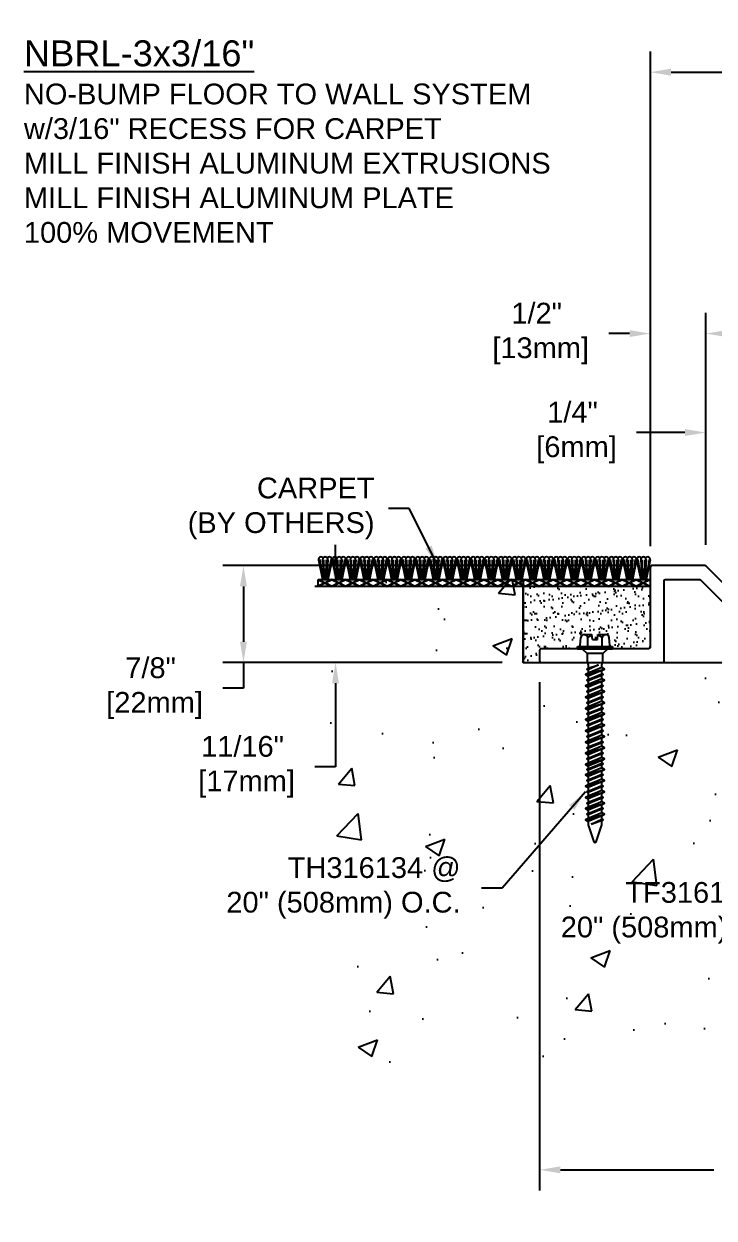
# Model space of a CAD drawing. Header units: inches. Extents: x -2.5 to 37.4, y -5.8 to 5.3.
# Drawn here: x -2.49 to 3.74, y -5.8 to 4.99 of the extents above; entities that cross this region are included whole.
import ezdxf

# ---------------------------------------------------------------- set-up
doc = ezdxf.new("R2010")
doc.units = ezdxf.units.IN
doc.header["$MEASUREMENT"] = 0
for name, color, linetype in [('Anchors', 4, 'Continuous'), ('Conditions', 1, 'Continuous'), ('Dimensions', 3, 'Continuous'), ('Text', 2, 'Continuous')]:
    doc.layers.add(name, color=color, linetype=linetype)
doc.styles.add('ARIAL', font='arial.ttf')
doc.dimstyles.new('Arial', dxfattribs={"dimtxt": 0.1875, "dimasz": 0.1875, "dimexe": 0.1875, "dimexo": 0.1875, "dimgap": 0.1875, "dimtad": 0, "dimtih": 1, "dimtoh": 1, "dimdec": 4, "dimzin": 0, "dimdsep": 46, "dimlunit": 4, "dimtxsty": 'ARIAL', "dimcen": 0.1875, "dimadec": 0, "dimazin": 0, "dimtfac": 1, "dimtdec": 4, "dimtofl": 0, "dimtmove": 0, "dimatfit": 3, "dimfxl": 0, "dimfrac": 2, "dimtolj": 1, "dimtzin": 0, "dimarcsym": 0})

# ---------------------------------------------------------------- blocks, each defined once
blk = doc.blocks.new('*D12')
at = {"layer": 'Defpoints', "color": 0}
for p in [(3.666, 2.19), (3.166, 0.084), (3.666, 0.094)]:
    blk.add_point(p, dxfattribs=at)
at = {"layer": 'Dimensions', "color": 0, "lineweight": -2}
for p, q in [((3.166, 0.271), (3.166, 2.378)), ((3.666, 0.281), (3.666, 2.378)), ((2.978, 2.19), (2.791, 2.19)), ((3.853, 2.19), (4.041, 2.19))]:
    blk.add_line(p, q, dxfattribs=at)
at = {"layer": 'Dimensions', "color": 0}
for points in [[(2.978, 2.221), (2.978, 2.159), (3.166, 2.19)], [(3.853, 2.221), (3.853, 2.159), (3.666, 2.19)]]:
    blk.add_solid(points, dxfattribs=at)
at = {"layer": 'Dimensions', "color": 0, "insert": (2.139, 2.19), "char_height": 0.1875, "attachment_point": 5, "style": 'ARIAL'}
blk.add_mtext('\\A1;1/2"\\P [13mm]', dxfattribs=at)
blk = doc.blocks.new('*D15')
at = {"layer": 'Defpoints', "color": 0}
for p in [(10.266, 4.551), (3.166, 0.084), (10.266, 0.094)]:
    blk.add_point(p, dxfattribs=at)
at = {"layer": 'Dimensions', "color": 0, "lineweight": -2}
for p, q in [((3.166, 0.271), (3.166, 4.739)), ((10.266, 0.281), (10.266, 4.739)), ((3.353, 4.551), (5.991, 4.551)), ((10.078, 4.551), (7.441, 4.551))]:
    blk.add_line(p, q, dxfattribs=at)
at = {"layer": 'Dimensions', "color": 0}
for points in [[(3.353, 4.583), (3.353, 4.52), (3.166, 4.551)], [(10.078, 4.583), (10.078, 4.52), (10.266, 4.551)]]:
    blk.add_solid(points, dxfattribs=at)
at = {"layer": 'Dimensions', "color": 0, "insert": (6.716, 4.551), "char_height": 0.1875, "attachment_point": 5, "style": 'ARIAL'}
blk.add_mtext('\\A1;7 1/8"\\P [180mm]', dxfattribs=at)
blk = doc.blocks.new('TH316134')
for p, q in [((-0.097, 0.127), (-0.027, 0.127)), ((-0.023, 0.083), (-0.027, 0.127)), ((0.023, 0.083), (0.027, 0.127)), ((0.027, 0.127), (0.097, 0.127)), ((-0.157, 0.019), (0.157, 0.019)), ((-0.157, 0), (-0.157, 0.019)), ((-0.157, 0), (0.157, 0)), ((-0.135, 0.029), (-0.129, 0.1)), ((-0.115, 0), (-0.07, -0.045)), ((-0.065, 0.019), (-0.065, 0.1)), ((-0.023, 0.083), (0.023, 0.083)), ((0.064, 0.019), (0.064, 0.1)), ((0.115, 0), (0.07, -0.045)), ((0.135, 0.029), (0.129, 0.1)), ((0.157, 0.019), (0.157, 0)), ((-0.086, -0.234), (0.086, -0.184)), ((-0.074, -0.184), (0.032, -0.147)), ((0.032, -0.147), (-0.062, -0.19)), ((-0.062, -0.177), (0.032, -0.147)), ((0.062, -0.171), (-0.062, -0.221)), ((0.062, -0.197), (-0.062, -0.247)), ((-0.086, -0.336), (0.086, -0.285)), ((-0.074, -0.285), (0.074, -0.234)), ((-0.062, -0.279), (0.062, -0.228)), ((0.062, -0.241), (-0.062, -0.291)), ((0.062, -0.272), (-0.062, -0.323)), ((0.062, -0.298), (-0.062, -0.349)), ((-0.086, -0.437), (0.086, -0.387)), ((-0.074, -0.387), (0.074, -0.336)), ((-0.062, -0.381), (0.062, -0.33)), ((0.062, -0.342), (-0.062, -0.393)), ((0.062, -0.374), (-0.062, -0.425)), ((0.062, -0.4), (-0.062, -0.45)), ((-0.062, -0.482), (0.062, -0.431)), ((-0.086, -0.539), (0.086, -0.488)), ((-0.074, -0.488), (0.074, -0.437)), ((-0.074, -0.59), (0.074, -0.539)), ((0.062, -0.444), (-0.062, -0.494)), ((0.062, -0.475), (-0.062, -0.526)), ((0.062, -0.501), (-0.062, -0.552)), ((-0.062, -0.584), (0.062, -0.533)), ((-0.086, -0.641), (0.086, -0.59)), ((-0.074, -0.691), (0.074, -0.641)), ((0.062, -0.545), (-0.062, -0.596)), ((0.062, -0.577), (-0.062, -0.628)), ((0.062, -0.603), (-0.062, -0.654)), ((-0.062, -0.685), (0.062, -0.634)), ((0.062, -0.647), (-0.062, -0.698)), ((-0.086, -0.742), (0.086, -0.691)), ((-0.074, -0.793), (0.074, -0.742)), ((0.062, -0.678), (-0.062, -0.729)), ((0.062, -0.704), (-0.062, -0.755)), ((-0.062, -0.787), (0.062, -0.736)), ((0.062, -0.748), (-0.062, -0.799)), ((-0.086, -0.844), (0.086, -0.793)), ((-0.074, -0.895), (0.074, -0.844)), ((0.062, -0.78), (-0.062, -0.831)), ((0.062, -0.806), (-0.062, -0.857)), ((-0.062, -0.888), (0.062, -0.838)), ((0.062, -0.85), (-0.062, -0.901)), ((-0.086, -0.945), (0.086, -0.895)), ((-0.074, -0.996), (0.074, -0.945)), ((0.062, -0.882), (-0.062, -0.932)), ((0.062, -0.907), (-0.062, -0.958)), ((-0.062, -0.99), (0.062, -0.939)), ((0.062, -0.951), (-0.062, -1.002)), ((-0.086, -1.047), (0.086, -0.996)), ((-0.074, -1.09), (0.074, -1.039)), ((0.062, -0.983), (-0.062, -1.034)), ((0.062, -1.009), (-0.062, -1.06)), ((-0.062, -1.084), (0.062, -1.033)), ((0.062, -1.045), (-0.062, -1.096)), ((0.062, -1.077), (-0.062, -1.128)), ((-0.086, -1.141), (0.086, -1.09)), ((-0.074, -1.191), (0.074, -1.141)), ((0.062, -1.103), (-0.062, -1.154)), ((-0.062, -1.185), (0.062, -1.134)), ((0.062, -1.147), (-0.062, -1.198)), ((0.062, -1.178), (-0.062, -1.229)), ((-0.086, -1.242), (0.086, -1.191)), ((-0.086, -1.344), (0.086, -1.293)), ((-0.074, -1.293), (0.074, -1.242)), ((0.062, -1.204), (-0.062, -1.255)), ((-0.062, -1.287), (0.062, -1.236)), ((0.062, -1.248), (-0.062, -1.299)), ((0.062, -1.28), (-0.062, -1.331)), ((-0.086, -1.445), (0.086, -1.395)), ((-0.074, -1.395), (0.074, -1.344)), ((0.062, -1.306), (-0.062, -1.357)), ((-0.062, -1.388), (0.062, -1.338)), ((0.062, -1.35), (-0.062, -1.401)), ((0.062, -1.382), (-0.062, -1.432)), ((-0.086, -1.547), (0.086, -1.496)), ((-0.074, -1.496), (0.074, -1.445)), ((0.062, -1.407), (-0.062, -1.458)), ((-0.062, -1.49), (0.062, -1.439)), ((0.062, -1.451), (-0.062, -1.502)), ((0.062, -1.483), (-0.062, -1.534)), ((0.062, -1.509), (-0.062, -1.56)), ((-0.034, -1.584), (0.062, -1.541)), ((-0.034, -1.584), (0.074, -1.547)), ((0.062, -1.553), (-0.034, -1.584))]:
    blk.add_line(p, q)
blk.add_lwpolyline([(0.07, -0.045), (-0.07, -0.045), (-0.07, -0.112, 0.052126), (-0.069, -0.122), (-0.063, -0.148, -0.052126), (-0.062, -0.157), (-0.062, -0.177), (-0.074, -0.184), (-0.062, -0.19), (-0.062, -0.221), (-0.086, -0.234), (-0.062, -0.247), (-0.062, -0.279), (-0.074, -0.285), (-0.062, -0.291), (-0.062, -0.323), (-0.086, -0.336), (-0.062, -0.349), (-0.062, -0.381), (-0.074, -0.387), (-0.062, -0.393), (-0.062, -0.425), (-0.086, -0.437), (-0.062, -0.45), (-0.062, -0.482), (-0.074, -0.488), (-0.062, -0.494), (-0.062, -0.526), (-0.086, -0.539), (-0.062, -0.552), (-0.062, -0.584), (-0.074, -0.59), (-0.062, -0.596), (-0.062, -0.628), (-0.086, -0.641), (-0.062, -0.654), (-0.062, -0.685), (-0.074, -0.691), (-0.062, -0.698), (-0.062, -0.729), (-0.086, -0.742), (-0.062, -0.755), (-0.062, -0.787), (-0.074, -0.793), (-0.062, -0.799), (-0.062, -0.831), (-0.086, -0.844), (-0.062, -0.857), (-0.062, -0.888), (-0.074, -0.895), (-0.062, -0.901), (-0.062, -0.932), (-0.086, -0.945), (-0.062, -0.958), (-0.062, -0.99), (-0.074, -0.996), (-0.062, -1.002), (-0.062, -1.034), (-0.086, -1.047), (-0.062, -1.06), (-0.062, -1.084), (-0.074, -1.09), (-0.062, -1.096), (-0.062, -1.128), (-0.086, -1.141), (-0.062, -1.154), (-0.062, -1.185), (-0.074, -1.191), (-0.062, -1.198), (-0.062, -1.229), (-0.086, -1.242), (-0.062, -1.255), (-0.062, -1.287), (-0.074, -1.293), (-0.062, -1.299), (-0.062, -1.331), (-0.086, -1.344), (-0.062, -1.357), (-0.062, -1.388), (-0.074, -1.395), (-0.062, -1.401), (-0.062, -1.432), (-0.086, -1.445), (-0.062, -1.458), (-0.062, -1.49), (-0.074, -1.496), (-0.062, -1.502), (-0.062, -1.534), (-0.086, -1.547), (-0.062, -1.56), (-0.062, -1.586, 0.084437), (-0.06, -1.601), (-0.01, -1.744, 0.648167), (0.01, -1.744), (0.06, -1.601, 0.084437), (0.062, -1.586), (0.062, -1.553), (0.074, -1.547), (0.062, -1.541), (0.062, -1.509), (0.086, -1.496), (0.062, -1.483), (0.062, -1.451), (0.074, -1.445), (0.062, -1.439), (0.062, -1.407), (0.086, -1.395), (0.062, -1.382), (0.062, -1.35), (0.074, -1.344), (0.062, -1.338), (0.062, -1.306), (0.086, -1.293), (0.062, -1.28), (0.062, -1.248), (0.074, -1.242), (0.062, -1.236), (0.062, -1.204), (0.086, -1.191), (0.062, -1.178), (0.062, -1.147), (0.074, -1.141), (0.062, -1.134), (0.062, -1.103), (0.086, -1.09), (0.062, -1.077), (0.062, -1.045), (0.074, -1.039), (0.062, -1.033), (0.062, -1.009), (0.086, -0.996), (0.062, -0.983), (0.062, -0.951), (0.074, -0.945), (0.062, -0.939), (0.062, -0.907), (0.086, -0.895), (0.062, -0.882), (0.062, -0.85), (0.074, -0.844), (0.062, -0.838), (0.062, -0.806), (0.086, -0.793), (0.062, -0.78), (0.062, -0.748), (0.074, -0.742), (0.062, -0.736), (0.062, -0.704), (0.086, -0.691), (0.062, -0.678), (0.062, -0.647), (0.074, -0.641), (0.062, -0.634), (0.062, -0.603), (0.086, -0.59), (0.062, -0.577), (0.062, -0.545), (0.074, -0.539), (0.062, -0.533), (0.062, -0.501), (0.086, -0.488), (0.062, -0.475), (0.062, -0.444), (0.074, -0.437), (0.062, -0.431), (0.062, -0.4), (0.086, -0.387), (0.062, -0.374), (0.062, -0.342), (0.074, -0.336), (0.062, -0.33), (0.062, -0.298), (0.086, -0.285), (0.062, -0.272), (0.062, -0.241), (0.074, -0.234), (0.062, -0.228), (0.062, -0.197), (0.086, -0.184), (0.062, -0.171), (0.062, -0.157, -0.052126), (0.063, -0.148), (0.069, -0.122, 0.052126), (0.07, -0.112)], format="xyb", close=True)
for centre, radius, start, end in [((-0.097, 0.095), 0.0327, 9.285, 170.715), ((0, 0.038), 0.0896, 107.4215, 136.0407), ((0, 0.038), 0.0896, 43.9593, 72.5785), ((0.097, 0.095), 0.0327, 9.285, 170.715), ((-0.146, 0.03), 0.0112, 270, 355), ((0.146, 0.03), 0.0112, 185, 270)]:
    blk.add_arc(centre, radius, start, end)
blk = doc.blocks.new('*D16')
at = {"layer": 'Defpoints', "color": 0}
for p in [(3.912, 1.296), (3.666, 0.094), (3.912, 0.079)]:
    blk.add_point(p, dxfattribs=at)
at = {"layer": 'Dimensions', "color": 0, "lineweight": -2}
for p, q in [((3.666, 0.281), (3.666, 1.484)), ((3.912, 0.266), (3.912, 1.484)), ((3.478, 1.296), (3.042, 1.296)), ((4.099, 1.296), (4.287, 1.296))]:
    blk.add_line(p, q, dxfattribs=at)
at = {"layer": 'Dimensions', "color": 0}
for points in [[(3.478, 1.328), (3.478, 1.265), (3.666, 1.296)], [(4.099, 1.328), (4.099, 1.265), (3.912, 1.296)]]:
    blk.add_solid(points, dxfattribs=at)
at = {"layer": 'Dimensions', "color": 0, "insert": (2.463, 1.296), "char_height": 0.1875, "attachment_point": 5, "style": 'ARIAL'}
blk.add_mtext('\\A1;1/4"\\P [6mm]', dxfattribs=at)
blk = doc.blocks.new('*D17')
at = {"layer": 'Defpoints', "color": 0}
for p in [(2.166, -0.771), (7.266, -4.399), (7.266, -5.364)]:
    blk.add_point(p, dxfattribs=at)
at = {"layer": 'Dimensions', "color": 0, "lineweight": -2}
for p, q in [((2.166, -0.959), (2.166, -5.551)), ((7.266, -4.586), (7.266, -5.551)), ((2.353, -5.364), (3.741, -5.364)), ((7.078, -5.364), (5.191, -5.364))]:
    blk.add_line(p, q, dxfattribs=at)
at = {"layer": 'Dimensions', "color": 0}
for points in [[(2.353, -5.333), (2.353, -5.395), (2.166, -5.364)], [(7.078, -5.333), (7.078, -5.395), (7.266, -5.364)]]:
    blk.add_solid(points, dxfattribs=at)
at = {"layer": 'Dimensions', "color": 0, "insert": (4.466, -5.364), "char_height": 0.1875, "attachment_point": 5, "style": 'ARIAL'}
blk.add_mtext('\\A1;5 1/8"\\P [130mm]', dxfattribs=at)
blk = doc.blocks.new('*D31')
at = {"layer": 'Defpoints', "color": 0}
for p in [(-0.51, 0.094), (3.176, 0.094), (2.016, -0.781)]:
    blk.add_point(p, dxfattribs=at)
at = {"layer": 'Dimensions', "color": 0, "lineweight": -2}
for p, q in [((2.988, 0.094), (-0.697, 0.094)), ((-0.51, -0.094), (-0.51, -0.594)), ((1.828, -0.781), (-0.697, -0.781)), ((-0.51, -0.781), (-0.51, -1.013)), ((-0.51, -1.013), (-0.697, -1.013))]:
    blk.add_line(p, q, dxfattribs=at)
at = {"layer": 'Dimensions', "color": 0}
for points in [[(-0.541, -0.094), (-0.479, -0.094), (-0.51, 0.094)], [(-0.541, -0.594), (-0.479, -0.594), (-0.51, -0.781)]]:
    blk.add_solid(points, dxfattribs=at)
at = {"layer": 'Dimensions', "color": 0, "insert": (-1.349, -1.013), "char_height": 0.1875, "attachment_point": 5, "style": 'ARIAL'}
blk.add_mtext('\\A1;7/8"\\P [22mm]', dxfattribs=at)
blk = doc.blocks.new('*U30')
for p, q in [((-3, 0), (-3, 0.062)), ((-3, 0.062), (0, 0.062)), ((-3, 0.06), (-2.942, 0.031)), ((-2.942, 0.031), (-3, 0.002)), ((0, 0), (-3, 0)), ((-2.996, 0.062), (-2.938, 0.033)), ((-2.938, 0.029), (-2.996, 0)), ((-2.879, 0.062), (-2.938, 0.033)), ((-2.938, 0.029), (-2.879, 0)), ((-2.875, 0.06), (-2.933, 0.031)), ((-2.933, 0.031), (-2.875, 0.002)), ((-2.875, 0.06), (-2.817, 0.031)), ((-2.817, 0.031), (-2.875, 0.002)), ((-2.871, 0.062), (-2.812, 0.033)), ((-2.812, 0.029), (-2.871, 0)), ((-2.754, 0.062), (-2.812, 0.033)), ((-2.812, 0.029), (-2.754, 0)), ((-2.75, 0.06), (-2.808, 0.031)), ((-2.808, 0.031), (-2.75, 0.002)), ((-2.75, 0.06), (-2.692, 0.031)), ((-2.692, 0.031), (-2.75, 0.002)), ((-2.746, 0.062), (-2.688, 0.033)), ((-2.688, 0.029), (-2.746, 0)), ((-2.629, 0.062), (-2.688, 0.033)), ((-2.688, 0.029), (-2.629, 0)), ((-2.625, 0.06), (-2.683, 0.031)), ((-2.683, 0.031), (-2.625, 0.002)), ((-2.625, 0.06), (-2.567, 0.031)), ((-2.567, 0.031), (-2.625, 0.002)), ((-2.621, 0.062), (-2.562, 0.033)), ((-2.562, 0.029), (-2.621, 0)), ((-2.504, 0.062), (-2.562, 0.033)), ((-2.562, 0.029), (-2.504, 0)), ((-2.5, 0.06), (-2.558, 0.031)), ((-2.558, 0.031), (-2.5, 0.002)), ((-2.5, 0.06), (-2.442, 0.031)), ((-2.442, 0.031), (-2.5, 0.002)), ((-2.496, 0.062), (-2.438, 0.033)), ((-2.438, 0.029), (-2.496, 0)), ((-2.379, 0.062), (-2.438, 0.033)), ((-2.438, 0.029), (-2.379, 0)), ((-2.375, 0.06), (-2.433, 0.031)), ((-2.433, 0.031), (-2.375, 0.002)), ((-2.375, 0.06), (-2.317, 0.031)), ((-2.317, 0.031), (-2.375, 0.002)), ((-2.371, 0.062), (-2.312, 0.033)), ((-2.312, 0.029), (-2.371, 0)), ((-2.254, 0.062), (-2.312, 0.033)), ((-2.312, 0.029), (-2.254, 0)), ((-2.25, 0.06), (-2.308, 0.031)), ((-2.308, 0.031), (-2.25, 0.002)), ((-2.25, 0.06), (-2.192, 0.031)), ((-2.192, 0.031), (-2.25, 0.002)), ((-2.246, 0.062), (-2.188, 0.033)), ((-2.188, 0.029), (-2.246, 0)), ((-2.129, 0.062), (-2.188, 0.033)), ((-2.188, 0.029), (-2.129, 0)), ((-2.125, 0.06), (-2.183, 0.031)), ((-2.183, 0.031), (-2.125, 0.002)), ((-2.125, 0.06), (-2.067, 0.031)), ((-2.067, 0.031), (-2.125, 0.002)), ((-2.121, 0.062), (-2.062, 0.033)), ((-2.062, 0.029), (-2.121, 0)), ((-2.004, 0.062), (-2.062, 0.033)), ((-2.062, 0.029), (-2.004, 0)), ((-2, 0.06), (-2.058, 0.031)), ((-2.058, 0.031), (-2, 0.002)), ((-2, 0.06), (-1.942, 0.031)), ((-1.942, 0.031), (-2, 0.002)), ((-1.996, 0.062), (-1.938, 0.033)), ((-1.938, 0.029), (-1.996, 0)), ((-1.879, 0.062), (-1.938, 0.033)), ((-1.938, 0.029), (-1.879, 0)), ((-1.875, 0.06), (-1.933, 0.031)), ((-1.933, 0.031), (-1.875, 0.002)), ((-1.875, 0.06), (-1.817, 0.031)), ((-1.817, 0.031), (-1.875, 0.002)), ((-1.871, 0.062), (-1.812, 0.033)), ((-1.812, 0.029), (-1.871, 0)), ((-1.754, 0.062), (-1.812, 0.033)), ((-1.812, 0.029), (-1.754, 0)), ((-1.75, 0.06), (-1.808, 0.031)), ((-1.808, 0.031), (-1.75, 0.002)), ((-1.75, 0.06), (-1.692, 0.031)), ((-1.692, 0.031), (-1.75, 0.002)), ((-1.746, 0.062), (-1.688, 0.033)), ((-1.688, 0.029), (-1.746, 0)), ((-1.629, 0.062), (-1.688, 0.033)), ((-1.688, 0.029), (-1.629, 0)), ((-1.625, 0.06), (-1.683, 0.031)), ((-1.683, 0.031), (-1.625, 0.002)), ((-1.625, 0.06), (-1.567, 0.031)), ((-1.567, 0.031), (-1.625, 0.002)), ((-1.621, 0.062), (-1.562, 0.033)), ((-1.562, 0.029), (-1.621, 0)), ((-1.504, 0.062), (-1.562, 0.033)), ((-1.562, 0.029), (-1.504, 0)), ((-1.5, 0.06), (-1.558, 0.031)), ((-1.558, 0.031), (-1.5, 0.002)), ((-1.5, 0.06), (-1.442, 0.031)), ((-1.442, 0.031), (-1.5, 0.002)), ((-1.496, 0.062), (-1.438, 0.033)), ((-1.438, 0.029), (-1.496, 0)), ((-1.379, 0.062), (-1.438, 0.033)), ((-1.438, 0.029), (-1.379, 0)), ((-1.375, 0.06), (-1.433, 0.031)), ((-1.433, 0.031), (-1.375, 0.002)), ((-1.375, 0.06), (-1.317, 0.031)), ((-1.317, 0.031), (-1.375, 0.002)), ((-1.371, 0.062), (-1.312, 0.033)), ((-1.312, 0.029), (-1.371, 0)), ((-1.254, 0.062), (-1.312, 0.033)), ((-1.312, 0.029), (-1.254, 0)), ((-1.25, 0.06), (-1.308, 0.031)), ((-1.308, 0.031), (-1.25, 0.002)), ((-1.25, 0.06), (-1.192, 0.031)), ((-1.192, 0.031), (-1.25, 0.002)), ((-1.246, 0.062), (-1.188, 0.033)), ((-1.188, 0.029), (-1.246, 0)), ((-1.129, 0.062), (-1.188, 0.033)), ((-1.188, 0.029), (-1.129, 0)), ((-1.125, 0.06), (-1.183, 0.031)), ((-1.183, 0.031), (-1.125, 0.002)), ((-1.125, 0.06), (-1.067, 0.031)), ((-1.067, 0.031), (-1.125, 0.002)), ((-1.121, 0.062), (-1.062, 0.033)), ((-1.062, 0.029), (-1.121, 0)), ((-1.004, 0.062), (-1.062, 0.033)), ((-1.062, 0.029), (-1.004, 0)), ((-1, 0.06), (-1.058, 0.031)), ((-1.058, 0.031), (-1, 0.002)), ((-1, 0.06), (-0.942, 0.031)), ((-0.942, 0.031), (-1, 0.002)), ((-0.996, 0.062), (-0.938, 0.033)), ((-0.938, 0.029), (-0.996, 0)), ((-0.879, 0.062), (-0.938, 0.033)), ((-0.938, 0.029), (-0.879, 0)), ((-0.875, 0.06), (-0.933, 0.031)), ((-0.933, 0.031), (-0.875, 0.002)), ((-0.875, 0.06), (-0.817, 0.031)), ((-0.817, 0.031), (-0.875, 0.002)), ((-0.871, 0.062), (-0.812, 0.033)), ((-0.812, 0.029), (-0.871, 0)), ((-0.754, 0.062), (-0.812, 0.033)), ((-0.812, 0.029), (-0.754, 0)), ((-0.75, 0.06), (-0.808, 0.031)), ((-0.808, 0.031), (-0.75, 0.002)), ((-0.75, 0.06), (-0.692, 0.031)), ((-0.692, 0.031), (-0.75, 0.002)), ((-0.746, 0.062), (-0.688, 0.033)), ((-0.688, 0.029), (-0.746, 0)), ((-0.629, 0.062), (-0.688, 0.033)), ((-0.688, 0.029), (-0.629, 0)), ((-0.625, 0.06), (-0.683, 0.031)), ((-0.683, 0.031), (-0.625, 0.002)), ((-0.625, 0.06), (-0.567, 0.031)), ((-0.567, 0.031), (-0.625, 0.002)), ((-0.621, 0.062), (-0.562, 0.033)), ((-0.562, 0.029), (-0.621, 0)), ((-0.504, 0.062), (-0.562, 0.033)), ((-0.562, 0.029), (-0.504, 0)), ((-0.5, 0.06), (-0.558, 0.031)), ((-0.558, 0.031), (-0.5, 0.002)), ((-0.5, 0.06), (-0.442, 0.031)), ((-0.442, 0.031), (-0.5, 0.002)), ((-0.496, 0.062), (-0.438, 0.033)), ((-0.438, 0.029), (-0.496, 0)), ((-0.379, 0.062), (-0.438, 0.033)), ((-0.438, 0.029), (-0.379, 0)), ((-0.375, 0.06), (-0.433, 0.031)), ((-0.433, 0.031), (-0.375, 0.002)), ((-0.375, 0.06), (-0.317, 0.031)), ((-0.317, 0.031), (-0.375, 0.002)), ((-0.371, 0.062), (-0.312, 0.033)), ((-0.312, 0.029), (-0.371, 0)), ((-0.254, 0.062), (-0.312, 0.033)), ((-0.312, 0.029), (-0.254, 0)), ((-0.25, 0.06), (-0.308, 0.031)), ((-0.308, 0.031), (-0.25, 0.002)), ((-0.25, 0.06), (-0.192, 0.031)), ((-0.192, 0.031), (-0.25, 0.002)), ((-0.246, 0.062), (-0.188, 0.033)), ((-0.188, 0.029), (-0.246, 0)), ((-0.129, 0.062), (-0.188, 0.033)), ((-0.188, 0.029), (-0.129, 0)), ((-0.125, 0.06), (-0.183, 0.031)), ((-0.183, 0.031), (-0.125, 0.002)), ((-0.125, 0.06), (-0.067, 0.031)), ((-0.067, 0.031), (-0.125, 0.002)), ((-0.121, 0.062), (-0.062, 0.033)), ((-0.062, 0.029), (-0.121, 0)), ((-0.004, 0.062), (-0.062, 0.033)), ((-0.062, 0.029), (-0.004, 0)), ((0, 0.06), (-0.058, 0.031)), ((-0.058, 0.031), (0, 0.002)), ((0, 0.062), (0, 0))]:
    blk.add_line(p, q)
for points in [[(-2.999, 0.241), (-2.962, 0.062)], [(-2.987, 0.243), (-2.962, 0.064)], [(-2.962, 0.241), (-2.949, 0.062)], [(-2.949, 0.062), (-2.949, 0.241)], [(-2.912, 0.241), (-2.925, 0.062)], [(-2.925, 0.062), (-2.925, 0.241)], [(-2.887, 0.243), (-2.912, 0.064)], [(-2.875, 0.241), (-2.912, 0.062)], [(-2.874, 0.241), (-2.837, 0.062)], [(-2.862, 0.243), (-2.837, 0.064)], [(-2.837, 0.241), (-2.824, 0.062)], [(-2.824, 0.062), (-2.824, 0.241)], [(-2.787, 0.241), (-2.8, 0.062)], [(-2.8, 0.062), (-2.8, 0.241)], [(-2.762, 0.243), (-2.787, 0.064)], [(-2.75, 0.241), (-2.787, 0.062)], [(-2.749, 0.241), (-2.712, 0.062)], [(-2.737, 0.243), (-2.712, 0.064)], [(-2.712, 0.241), (-2.699, 0.062)], [(-2.699, 0.062), (-2.699, 0.241)], [(-2.662, 0.241), (-2.675, 0.062)], [(-2.675, 0.062), (-2.675, 0.241)], [(-2.637, 0.243), (-2.662, 0.064)], [(-2.625, 0.241), (-2.662, 0.062)], [(-2.624, 0.241), (-2.587, 0.062)], [(-2.612, 0.243), (-2.587, 0.064)], [(-2.587, 0.241), (-2.574, 0.062)], [(-2.574, 0.062), (-2.574, 0.241)], [(-2.537, 0.241), (-2.55, 0.062)], [(-2.55, 0.062), (-2.55, 0.241)], [(-2.512, 0.243), (-2.537, 0.064)], [(-2.5, 0.241), (-2.537, 0.062)], [(-2.499, 0.241), (-2.462, 0.062)], [(-2.487, 0.243), (-2.462, 0.064)], [(-2.462, 0.241), (-2.449, 0.062)], [(-2.449, 0.062), (-2.449, 0.241)], [(-2.412, 0.241), (-2.425, 0.062)], [(-2.425, 0.062), (-2.425, 0.241)], [(-2.387, 0.243), (-2.412, 0.064)], [(-2.375, 0.241), (-2.412, 0.062)], [(-2.374, 0.241), (-2.337, 0.062)], [(-2.362, 0.243), (-2.337, 0.064)], [(-2.337, 0.241), (-2.324, 0.062)], [(-2.324, 0.062), (-2.324, 0.241)], [(-2.287, 0.241), (-2.3, 0.062)], [(-2.3, 0.062), (-2.3, 0.241)], [(-2.262, 0.243), (-2.287, 0.064)], [(-2.25, 0.241), (-2.287, 0.062)], [(-2.249, 0.241), (-2.212, 0.062)], [(-2.237, 0.243), (-2.212, 0.064)], [(-2.212, 0.241), (-2.199, 0.062)], [(-2.199, 0.062), (-2.199, 0.241)], [(-2.162, 0.241), (-2.175, 0.062)], [(-2.175, 0.062), (-2.175, 0.241)], [(-2.137, 0.243), (-2.162, 0.064)], [(-2.125, 0.241), (-2.162, 0.062)], [(-2.124, 0.241), (-2.087, 0.062)], [(-2.112, 0.243), (-2.087, 0.064)], [(-2.087, 0.241), (-2.074, 0.062)], [(-2.074, 0.062), (-2.074, 0.241)], [(-2.037, 0.241), (-2.05, 0.062)], [(-2.05, 0.062), (-2.05, 0.241)], [(-2.012, 0.243), (-2.037, 0.064)], [(-2, 0.241), (-2.037, 0.062)], [(-1.999, 0.241), (-1.962, 0.062)], [(-1.987, 0.243), (-1.962, 0.064)], [(-1.962, 0.241), (-1.949, 0.062)], [(-1.949, 0.062), (-1.949, 0.241)], [(-1.912, 0.241), (-1.925, 0.062)], [(-1.925, 0.062), (-1.925, 0.241)], [(-1.887, 0.243), (-1.912, 0.064)], [(-1.875, 0.241), (-1.912, 0.062)], [(-1.874, 0.241), (-1.837, 0.062)], [(-1.862, 0.243), (-1.837, 0.064)], [(-1.837, 0.241), (-1.824, 0.062)], [(-1.824, 0.062), (-1.824, 0.241)], [(-1.787, 0.241), (-1.8, 0.062)], [(-1.8, 0.062), (-1.8, 0.241)], [(-1.762, 0.243), (-1.787, 0.064)], [(-1.75, 0.241), (-1.787, 0.062)], [(-1.749, 0.241), (-1.712, 0.062)], [(-1.737, 0.243), (-1.712, 0.064)], [(-1.712, 0.241), (-1.699, 0.062)], [(-1.699, 0.062), (-1.699, 0.241)], [(-1.662, 0.241), (-1.675, 0.062)], [(-1.675, 0.062), (-1.675, 0.241)], [(-1.637, 0.243), (-1.662, 0.064)], [(-1.625, 0.241), (-1.662, 0.062)], [(-1.624, 0.241), (-1.587, 0.062)], [(-1.612, 0.243), (-1.587, 0.064)], [(-1.587, 0.241), (-1.574, 0.062)], [(-1.574, 0.062), (-1.574, 0.241)], [(-1.537, 0.241), (-1.55, 0.062)], [(-1.55, 0.062), (-1.55, 0.241)], [(-1.512, 0.243), (-1.537, 0.064)], [(-1.5, 0.241), (-1.537, 0.062)], [(-1.499, 0.241), (-1.462, 0.062)], [(-1.487, 0.243), (-1.462, 0.064)], [(-1.462, 0.241), (-1.449, 0.062)], [(-1.449, 0.062), (-1.449, 0.241)], [(-1.412, 0.241), (-1.425, 0.062)], [(-1.425, 0.062), (-1.425, 0.241)], [(-1.387, 0.243), (-1.412, 0.064)], [(-1.375, 0.241), (-1.412, 0.062)], [(-1.374, 0.241), (-1.337, 0.062)], [(-1.362, 0.243), (-1.337, 0.064)], [(-1.337, 0.241), (-1.324, 0.062)], [(-1.324, 0.062), (-1.324, 0.241)], [(-1.287, 0.241), (-1.3, 0.062)], [(-1.3, 0.062), (-1.3, 0.241)], [(-1.262, 0.243), (-1.287, 0.064)], [(-1.25, 0.241), (-1.287, 0.062)], [(-1.249, 0.241), (-1.212, 0.062)], [(-1.237, 0.243), (-1.212, 0.064)], [(-1.212, 0.241), (-1.199, 0.062)], [(-1.199, 0.062), (-1.199, 0.241)], [(-1.162, 0.241), (-1.175, 0.062)], [(-1.175, 0.062), (-1.175, 0.241)], [(-1.137, 0.243), (-1.162, 0.064)], [(-1.125, 0.241), (-1.162, 0.062)], [(-1.124, 0.241), (-1.087, 0.062)], [(-1.112, 0.243), (-1.087, 0.064)], [(-1.087, 0.241), (-1.074, 0.062)], [(-1.074, 0.062), (-1.074, 0.241)], [(-1.037, 0.241), (-1.05, 0.062)], [(-1.05, 0.062), (-1.05, 0.241)], [(-1.012, 0.243), (-1.037, 0.064)], [(-1, 0.241), (-1.037, 0.062)], [(-0.999, 0.241), (-0.962, 0.062)], [(-0.987, 0.243), (-0.962, 0.064)], [(-0.962, 0.241), (-0.949, 0.062)], [(-0.949, 0.062), (-0.949, 0.241)], [(-0.912, 0.241), (-0.925, 0.062)], [(-0.925, 0.062), (-0.925, 0.241)], [(-0.887, 0.243), (-0.912, 0.064)], [(-0.875, 0.241), (-0.912, 0.062)], [(-0.874, 0.241), (-0.837, 0.062)], [(-0.862, 0.243), (-0.837, 0.064)], [(-0.837, 0.241), (-0.824, 0.062)], [(-0.824, 0.062), (-0.824, 0.241)], [(-0.787, 0.241), (-0.8, 0.062)], [(-0.8, 0.062), (-0.8, 0.241)], [(-0.762, 0.243), (-0.787, 0.064)], [(-0.75, 0.241), (-0.787, 0.062)], [(-0.749, 0.241), (-0.712, 0.062)], [(-0.737, 0.243), (-0.712, 0.064)], [(-0.712, 0.241), (-0.699, 0.062)], [(-0.699, 0.062), (-0.699, 0.241)], [(-0.662, 0.241), (-0.675, 0.062)], [(-0.675, 0.062), (-0.675, 0.241)], [(-0.637, 0.243), (-0.662, 0.064)], [(-0.625, 0.241), (-0.662, 0.062)], [(-0.624, 0.241), (-0.587, 0.062)], [(-0.612, 0.243), (-0.587, 0.064)], [(-0.587, 0.241), (-0.574, 0.062)], [(-0.574, 0.062), (-0.574, 0.241)], [(-0.537, 0.241), (-0.55, 0.062)], [(-0.55, 0.062), (-0.55, 0.241)], [(-0.512, 0.243), (-0.537, 0.064)], [(-0.5, 0.241), (-0.537, 0.062)], [(-0.499, 0.241), (-0.462, 0.062)], [(-0.487, 0.243), (-0.462, 0.064)], [(-0.462, 0.241), (-0.449, 0.062)], [(-0.449, 0.062), (-0.449, 0.241)], [(-0.412, 0.241), (-0.425, 0.062)], [(-0.425, 0.062), (-0.425, 0.241)], [(-0.387, 0.243), (-0.412, 0.064)], [(-0.375, 0.241), (-0.412, 0.062)], [(-0.374, 0.241), (-0.337, 0.062)], [(-0.362, 0.243), (-0.337, 0.064)], [(-0.337, 0.241), (-0.324, 0.062)], [(-0.324, 0.062), (-0.324, 0.241)], [(-0.287, 0.241), (-0.3, 0.062)], [(-0.3, 0.062), (-0.3, 0.241)], [(-0.262, 0.243), (-0.287, 0.064)], [(-0.25, 0.241), (-0.287, 0.062)], [(-0.249, 0.241), (-0.212, 0.062)], [(-0.237, 0.243), (-0.212, 0.064)], [(-0.212, 0.241), (-0.199, 0.062)], [(-0.199, 0.062), (-0.199, 0.241)], [(-0.162, 0.241), (-0.175, 0.062)], [(-0.175, 0.062), (-0.175, 0.241)], [(-0.137, 0.243), (-0.162, 0.064)], [(-0.125, 0.241), (-0.162, 0.062)], [(-0.124, 0.241), (-0.087, 0.062)], [(-0.112, 0.243), (-0.087, 0.064)], [(-0.087, 0.241), (-0.074, 0.062)], [(-0.074, 0.062), (-0.074, 0.241)], [(-0.037, 0.241), (-0.05, 0.062)], [(-0.05, 0.062), (-0.05, 0.241)], [(-0.012, 0.243), (-0.037, 0.064)], [(0, 0.241), (-0.037, 0.062)], [(-2.964, 0.163), (-2.95, 0.062)], [(-2.937, 0.062), (-2.937, 0.163)], [(-2.91, 0.163), (-2.924, 0.062)], [(-2.839, 0.163), (-2.825, 0.062)], [(-2.812, 0.062), (-2.812, 0.163)], [(-2.785, 0.163), (-2.799, 0.062)], [(-2.714, 0.163), (-2.7, 0.062)], [(-2.687, 0.062), (-2.687, 0.163)], [(-2.66, 0.163), (-2.674, 0.062)], [(-2.589, 0.163), (-2.575, 0.062)], [(-2.562, 0.062), (-2.562, 0.163)], [(-2.535, 0.163), (-2.549, 0.062)], [(-2.464, 0.163), (-2.45, 0.062)], [(-2.437, 0.062), (-2.437, 0.163)], [(-2.41, 0.163), (-2.424, 0.062)], [(-2.339, 0.163), (-2.325, 0.062)], [(-2.312, 0.062), (-2.312, 0.163)], [(-2.285, 0.163), (-2.299, 0.062)], [(-2.214, 0.163), (-2.2, 0.062)], [(-2.187, 0.062), (-2.187, 0.163)], [(-2.16, 0.163), (-2.174, 0.062)], [(-2.089, 0.163), (-2.075, 0.062)], [(-2.062, 0.062), (-2.062, 0.163)], [(-2.035, 0.163), (-2.049, 0.062)], [(-1.964, 0.163), (-1.95, 0.062)], [(-1.937, 0.062), (-1.937, 0.163)], [(-1.91, 0.163), (-1.924, 0.062)], [(-1.839, 0.163), (-1.825, 0.062)], [(-1.812, 0.062), (-1.812, 0.163)], [(-1.785, 0.163), (-1.799, 0.062)], [(-1.714, 0.163), (-1.7, 0.062)], [(-1.687, 0.062), (-1.687, 0.163)], [(-1.66, 0.163), (-1.674, 0.062)], [(-1.589, 0.163), (-1.575, 0.062)], [(-1.562, 0.062), (-1.562, 0.163)], [(-1.535, 0.163), (-1.549, 0.062)], [(-1.464, 0.163), (-1.45, 0.062)], [(-1.437, 0.062), (-1.437, 0.163)], [(-1.41, 0.163), (-1.424, 0.062)], [(-1.339, 0.163), (-1.325, 0.062)], [(-1.312, 0.062), (-1.312, 0.163)], [(-1.285, 0.163), (-1.299, 0.062)], [(-1.214, 0.163), (-1.2, 0.062)], [(-1.187, 0.062), (-1.187, 0.163)], [(-1.16, 0.163), (-1.174, 0.062)], [(-1.089, 0.163), (-1.075, 0.062)], [(-1.062, 0.062), (-1.062, 0.163)], [(-1.035, 0.163), (-1.049, 0.062)], [(-0.964, 0.163), (-0.95, 0.062)], [(-0.937, 0.062), (-0.937, 0.163)], [(-0.91, 0.163), (-0.924, 0.062)], [(-0.839, 0.163), (-0.825, 0.062)], [(-0.812, 0.062), (-0.812, 0.163)], [(-0.785, 0.163), (-0.799, 0.062)], [(-0.714, 0.163), (-0.7, 0.062)], [(-0.687, 0.062), (-0.687, 0.163)], [(-0.66, 0.163), (-0.674, 0.062)], [(-0.589, 0.163), (-0.575, 0.062)], [(-0.562, 0.062), (-0.562, 0.163)], [(-0.535, 0.163), (-0.549, 0.062)], [(-0.464, 0.163), (-0.45, 0.062)], [(-0.437, 0.062), (-0.437, 0.163)], [(-0.41, 0.163), (-0.424, 0.062)], [(-0.339, 0.163), (-0.325, 0.062)], [(-0.312, 0.062), (-0.312, 0.163)], [(-0.285, 0.163), (-0.299, 0.062)], [(-0.214, 0.163), (-0.2, 0.062)], [(-0.187, 0.062), (-0.187, 0.163)], [(-0.16, 0.163), (-0.174, 0.062)], [(-0.089, 0.163), (-0.075, 0.062)], [(-0.062, 0.062), (-0.062, 0.163)], [(-0.035, 0.163), (-0.049, 0.062)]]:
    blk.add_lwpolyline(points)
for centre, radius, start, end in [((-2.974, 0.241), 0.025, 41.211, 180), ((-2.937, 0.241), 0.0247, 0, 180), ((-2.9, 0.241), 0.025, 0, 138.789), ((-2.849, 0.241), 0.025, 41.211, 180), ((-2.812, 0.241), 0.0247, 0, 180), ((-2.775, 0.241), 0.025, 0, 138.789), ((-2.724, 0.241), 0.025, 41.211, 180), ((-2.687, 0.241), 0.0247, 0, 180), ((-2.65, 0.241), 0.025, 0, 138.789), ((-2.599, 0.241), 0.025, 41.211, 180), ((-2.562, 0.241), 0.0247, 0, 180), ((-2.525, 0.241), 0.025, 0, 138.789), ((-2.474, 0.241), 0.025, 41.211, 180), ((-2.437, 0.241), 0.0247, 0, 180), ((-2.4, 0.241), 0.025, 0, 138.789), ((-2.349, 0.241), 0.025, 41.211, 180), ((-2.312, 0.241), 0.0247, 0, 180), ((-2.275, 0.241), 0.025, 0, 138.789), ((-2.224, 0.241), 0.025, 41.211, 180), ((-2.187, 0.241), 0.0247, 0, 180), ((-2.15, 0.241), 0.025, 0, 138.789), ((-2.099, 0.241), 0.025, 41.211, 180), ((-2.062, 0.241), 0.0247, 0, 180), ((-2.025, 0.241), 0.025, 0, 138.789), ((-1.974, 0.241), 0.025, 41.211, 180), ((-1.937, 0.241), 0.0247, 0, 180), ((-1.9, 0.241), 0.025, 0, 138.789), ((-1.849, 0.241), 0.025, 41.211, 180), ((-1.812, 0.241), 0.0247, 0, 180), ((-1.775, 0.241), 0.025, 0, 138.789), ((-1.724, 0.241), 0.025, 41.211, 180), ((-1.687, 0.241), 0.0247, 0, 180), ((-1.65, 0.241), 0.025, 0, 138.789), ((-1.599, 0.241), 0.025, 41.211, 180), ((-1.562, 0.241), 0.0247, 0, 180), ((-1.525, 0.241), 0.025, 0, 138.789), ((-1.474, 0.241), 0.025, 41.211, 180), ((-1.437, 0.241), 0.0247, 0, 180), ((-1.4, 0.241), 0.025, 0, 138.789), ((-1.349, 0.241), 0.025, 41.211, 180), ((-1.312, 0.241), 0.0247, 0, 180), ((-1.275, 0.241), 0.025, 0, 138.789), ((-1.224, 0.241), 0.025, 41.211, 180), ((-1.187, 0.241), 0.0247, 0, 180), ((-1.15, 0.241), 0.025, 0, 138.789), ((-1.099, 0.241), 0.025, 41.211, 180), ((-1.062, 0.241), 0.0247, 0, 180), ((-1.025, 0.241), 0.025, 0, 138.789), ((-0.974, 0.241), 0.025, 41.211, 180), ((-0.937, 0.241), 0.0247, 0, 180), ((-0.9, 0.241), 0.025, 0, 138.789), ((-0.849, 0.241), 0.025, 41.211, 180), ((-0.812, 0.241), 0.0247, 0, 180), ((-0.775, 0.241), 0.025, 0, 138.789), ((-0.724, 0.241), 0.025, 41.211, 180), ((-0.687, 0.241), 0.0247, 0, 180), ((-0.65, 0.241), 0.025, 0, 138.789), ((-0.599, 0.241), 0.025, 41.211, 180), ((-0.562, 0.241), 0.0247, 0, 180), ((-0.525, 0.241), 0.025, 0, 138.789), ((-0.474, 0.241), 0.025, 41.211, 180), ((-0.437, 0.241), 0.0247, 0, 180), ((-0.4, 0.241), 0.025, 0, 138.789), ((-0.349, 0.241), 0.025, 41.211, 180), ((-0.312, 0.241), 0.0247, 0, 180), ((-0.275, 0.241), 0.025, 0, 138.789), ((-0.224, 0.241), 0.025, 41.211, 180), ((-0.187, 0.241), 0.0247, 0, 180), ((-0.15, 0.241), 0.025, 0, 138.789), ((-0.099, 0.241), 0.025, 41.211, 180), ((-0.062, 0.241), 0.0247, 0, 180), ((-0.025, 0.241), 0.025, 0, 138.789)]:
    blk.add_arc(centre, radius, start, end)
blk = doc.blocks.new('*D32')
at = {"layer": 'Defpoints', "color": 0}
for p in [(2.016, -0.094), (0.322, -0.781), (2.016, -0.781)]:
    blk.add_point(p, dxfattribs=at)
at = {"layer": 'Dimensions', "color": 0, "lineweight": -2}
for p, q in [((0.322, 0.094), (0.322, 0.281)), ((1.828, -0.094), (0.134, -0.094)), ((1.828, -0.781), (0.134, -0.781)), ((0.322, -0.969), (0.322, -1.723)), ((0.322, -1.723), (0.134, -1.723))]:
    blk.add_line(p, q, dxfattribs=at)
at = {"layer": 'Dimensions', "color": 0}
for points in [[(0.29, 0.094), (0.353, 0.094), (0.322, -0.094)], [(0.29, -0.969), (0.353, -0.969), (0.322, -0.781)]]:
    blk.add_solid(points, dxfattribs=at)
at = {"layer": 'Dimensions', "color": 0, "insert": (-0.518, -1.723), "char_height": 0.1875, "attachment_point": 5, "style": 'ARIAL'}
blk.add_mtext('\\A1;11/16"\\P [17mm]', dxfattribs=at)
blk = doc.blocks.new('NBA60110')
blk.add_lwpolyline([(2.161, 0.007, 0.267949), (2.174, 0), (5.085, 0, -0.414214), (5.1, -0.015), (5.1, -0.325, 0.738322), (5.922, -0.578, 0.436073), (5.912, -0.534), (5.857, -0.502, 0.388901), (5.816, -0.511, -3.172023), (5.816, -0.139, 0.388901), (5.857, -0.148), (5.912, -0.116, 0.436073), (5.922, -0.072, 0.248202), (5.55, 0.125), (2.246, 0.125, -0.267949), (2.233, 0.132), (2.221, 0.153, 0.065543), (2.219, 0.156), (1.504, 0.871, 0.198912), (1.494, 0.875), (1.015, 0.875, 0.414214), (1, 0.86), (1, 0.14, -0.414214), (0.985, 0.125), (0.015, 0.125, 0.414214), (0, 0.11), (0, 0.015, 0.414214), (0.015, 0), (1.11, 0, 0.414214), (1.125, 0.015), (1.125, 0.735, -0.414214), (1.14, 0.75), (1.442, 0.75, -0.198912), (1.453, 0.746), (2.119, 0.08, -0.065543), (2.121, 0.077)], format="xyb", close=True)

msp = doc.modelspace()

# ---------------------------------------------------------------- hatches: boundary and pattern name
at = {"layer": 'Conditions'}
h = msp.add_hatch(dxfattribs=at)
h.set_pattern_fill('AR-CONC', color=256, scale=0.25, style=0)
h.paths.add_polyline_path([(7.26564, -0.79125, 0.41421356), (7.25564, -0.78125), (6.514, -0.78125), (6.49885, -0.79725), (6.49885, -0.86921), (6.49236, -0.89993, 0.13295553), (6.49372, -0.92419), (6.51535, -0.93584), (6.49135, -0.94877), (6.49135, -0.98046), (6.5028, -0.98663), (6.49135, -0.99279), (6.49135, -1.02448), (6.51535, -1.03741), (6.49135, -1.05033), (6.49135, -1.08202), (6.5028, -1.08819), (6.49135, -1.09435), (6.49135, -1.12604), (6.51535, -1.13897), (6.49135, -1.15189), (6.49135, -1.18359), (6.5028, -1.18975), (6.49135, -1.19591), (6.49135, -1.22761), (6.51535, -1.24053), (6.49135, -1.25346), (6.49135, -1.28515), (6.5028, -1.29131), (6.49135, -1.29748), (6.49135, -1.32917), (6.51535, -1.34209), (6.49135, -1.35502), (6.49135, -1.38671), (6.5028, -1.39288), (6.49135, -1.39904), (6.49135, -1.43073), (6.51535, -1.44366), (6.49135, -1.45658), (6.49135, -1.48827), (6.5028, -1.49444), (6.49135, -1.5006), (6.49135, -1.53229), (6.51535, -1.54522), (6.49135, -1.55814), (6.49135, -1.58984), (6.5028, -1.596), (6.49135, -1.60216), (6.49135, -1.63386), (6.51535, -1.64678), (6.49135, -1.65971), (6.49135, -1.6914), (6.5028, -1.69756), (6.49135, -1.70373), (6.49135, -1.73542), (6.51535, -1.74834), (6.49135, -1.76127), (6.49135, -1.79928), (6.5028, -1.80544), (6.49135, -1.81161), (6.49135, -1.8433), (6.51535, -1.85622), (6.49135, -1.86915), (6.49135, -1.90941), (6.5028, -1.91557), (6.49135, -1.92173), (6.49135, -1.95343), (6.51535, -1.96635), (6.49135, -1.97928), (6.49135, -2.01504), (6.5028, -2.0212), (6.49135, -2.02737), (6.49135, -2.05906), (6.51535, -2.07198), (6.49135, -2.08491), (6.49135, -2.1173), (6.5028, -2.12346), (6.49135, -2.12963), (6.49135, -2.16132), (6.51535, -2.17425), (6.49135, -2.18717), (6.49135, -2.21956), (6.5028, -2.22573), (6.49135, -2.23189), (6.49135, -2.26358), (6.51535, -2.27651), (6.49135, -2.28943), (6.49135, -2.32112), (6.5028, -2.32729), (6.49135, -2.33345), (6.49135, -2.34488), (6.43933, -2.49339, -0.70927499), (6.41946, -2.49506), (6.36484, -2.33912), (6.34285, -2.32729), (6.36696, -2.31431), (6.36696, -2.28272), (6.35541, -2.27651), (6.36696, -2.27029), (6.36696, -2.238), (6.34285, -2.22503), (6.36695, -2.21205), (6.36695, -2.18046), (6.35541, -2.17425), (6.36695, -2.16804), (6.36695, -2.13574), (6.34285, -2.12277), (6.36695, -2.10979), (6.36694, -2.07819), (6.35541, -2.07198), (6.36694, -2.06578), (6.36694, -2.0301), (6.34285, -2.01713), (6.36694, -2.00417), (6.36694, -1.97255), (6.35541, -1.96635), (6.36693, -1.96015), (6.36693, -1.91997), (6.34285, -1.90701), (6.36693, -1.89404), (6.36693, -1.86242), (6.35541, -1.85622), (6.36693, -1.85003), (6.36692, -1.81208), (6.34285, -1.79913), (6.36692, -1.78617), (6.36692, -1.75454), (6.35541, -1.74834), (6.36692, -1.74215), (6.36691, -1.71052), (6.34285, -1.69756), (6.36691, -1.68461), (6.36691, -1.65297), (6.35541, -1.64678), (6.36691, -1.64059), (6.36691, -1.60895), (6.34285, -1.596), (6.36691, -1.58305), (6.3669, -1.5514), (6.35541, -1.54522), (6.3669, -1.53903), (6.3669, -1.50738), (6.34285, -1.49444), (6.3669, -1.48149), (6.36689, -1.44984), (6.35541, -1.44366), (6.36689, -1.43748), (6.36689, -1.40582), (6.34285, -1.39288), (6.36689, -1.37993), (6.36689, -1.34827), (6.35541, -1.34209), (6.36689, -1.33592), (6.36688, -1.30425), (6.34285, -1.29131), (6.36688, -1.27837), (6.36688, -1.2467), (6.35541, -1.24053), (6.36688, -1.23436), (6.36688, -1.20268), (6.34285, -1.18975), (6.36687, -1.17682), (6.36687, -1.14514), (6.35541, -1.13897), (6.36687, -1.1328), (6.36687, -1.10112), (6.34285, -1.08819), (6.36687, -1.07526), (6.36686, -1.04357), (6.35541, -1.03741), (6.36686, -1.03124), (6.36686, -0.99955), (6.34285, -0.98663), (6.36686, -0.9737), (6.36686, -0.94201), (6.35541, -0.93584), (6.36685, -0.92968), (6.36685, -0.90954, 0.12874664), (6.36474, -0.88608, -0.0696153), (6.36036, -0.87396), (6.36685, -0.90469), (6.36685, -0.92968), (6.4612, -0.8994), (6.36686, -0.94201), (6.36686, -0.9737), (6.49135, -0.92292), (6.49135, -0.90469), (6.49785, -0.87396, 0.05212645), (6.49885, -0.86435), (6.49885, -0.79725), (6.35935, -0.79725), (6.35935, -0.86435, 0.128787), (6.36146, -0.88781, -0.0696153), (6.36585, -0.89993), (6.35935, -0.86921), (6.35935, -0.79725), (6.34421, -0.78125), (5.03837, -0.78125), (5.02323, -0.79725), (5.02323, -0.86921), (5.01673, -0.89993, 0.13295553), (5.01809, -0.92419), (5.03973, -0.93584), (5.01573, -0.94877), (5.01573, -0.98046), (5.02717, -0.98663), (5.01573, -0.99279), (5.01573, -1.02448), (5.03973, -1.03741), (5.01573, -1.05033), (5.01573, -1.08202), (5.02717, -1.08819), (5.01573, -1.09435), (5.01573, -1.12604), (5.03973, -1.13897), (5.01573, -1.15189), (5.01573, -1.18359), (5.02717, -1.18975), (5.01573, -1.19591), (5.01573, -1.22761), (5.03973, -1.24053), (5.01573, -1.25346), (5.01573, -1.28515), (5.02717, -1.29131), (5.01573, -1.29748), (5.01573, -1.32917), (5.03973, -1.34209), (5.01573, -1.35502), (5.01573, -1.38671), (5.02717, -1.39288), (5.01573, -1.39904), (5.01573, -1.43073), (5.03973, -1.44366), (5.01573, -1.45658), (5.01573, -1.48827), (5.02717, -1.49444), (5.01573, -1.5006), (5.01573, -1.53229), (5.03973, -1.54522), (5.01573, -1.55814), (5.01573, -1.58984), (5.02717, -1.596), (5.01573, -1.60216), (5.01573, -1.63386), (5.03973, -1.64678), (5.01573, -1.65971), (5.01573, -1.6914), (5.02717, -1.69756), (5.01573, -1.70373), (5.01573, -1.73542), (5.03973, -1.74834), (5.01573, -1.76127), (5.01573, -1.79928), (5.02717, -1.80544), (5.01573, -1.81161), (5.01573, -1.8433), (5.03973, -1.85622), (5.01573, -1.86915), (5.01573, -1.90941), (5.02717, -1.91557), (5.01573, -1.92173), (5.01573, -1.95343), (5.03973, -1.96635), (5.01573, -1.97928), (5.01573, -2.01504), (5.02717, -2.0212), (5.01573, -2.02737), (5.01573, -2.05906), (5.03973, -2.07198), (5.01573, -2.08491), (5.01573, -2.1173), (5.02717, -2.12346), (5.01573, -2.12963), (5.01573, -2.16132), (5.03973, -2.17425), (5.01573, -2.18717), (5.01573, -2.21956), (5.02717, -2.22573), (5.01573, -2.23189), (5.01573, -2.26358), (5.03973, -2.27651), (5.01573, -2.28943), (5.01573, -2.32112), (5.02717, -2.32729), (5.01573, -2.33345), (5.01573, -2.34488), (4.9637, -2.49339, -0.70927499), (4.94384, -2.49506), (4.88921, -2.33912), (4.86723, -2.32729), (4.89133, -2.31431), (4.89133, -2.28272), (4.87978, -2.27651), (4.89133, -2.27029), (4.89133, -2.238), (4.86723, -2.22503), (4.89133, -2.21205), (4.89132, -2.18046), (4.87978, -2.17425), (4.89132, -2.16804), (4.89132, -2.13574), (4.86723, -2.12277), (4.89132, -2.10979), (4.89132, -2.07819), (4.87978, -2.07198), (4.89131, -2.06578), (4.89131, -2.0301), (4.86723, -2.01713), (4.89131, -2.00417), (4.89131, -1.97255), (4.87978, -1.96635), (4.89131, -1.96015), (4.8913, -1.91997), (4.86723, -1.90701), (4.8913, -1.89404), (4.8913, -1.86242), (4.87978, -1.85622), (4.8913, -1.85003), (4.8913, -1.81208), (4.86723, -1.79913), (4.89129, -1.78617), (4.89129, -1.75454), (4.87978, -1.74834), (4.89129, -1.74215), (4.89129, -1.71052), (4.86723, -1.69756), (4.89129, -1.68461), (4.89128, -1.65297), (4.87978, -1.64678), (4.89128, -1.64059), (4.89128, -1.60895), (4.86723, -1.596), (4.89128, -1.58305), (4.89128, -1.5514), (4.87978, -1.54522), (4.89127, -1.53903), (4.89127, -1.50738), (4.86723, -1.49444), (4.89127, -1.48149), (4.89127, -1.44984), (4.87978, -1.44366), (4.89127, -1.43748), (4.89126, -1.40582), (4.86723, -1.39288), (4.89126, -1.37993), (4.89126, -1.34827), (4.87978, -1.34209), (4.89126, -1.33592), (4.89126, -1.30425), (4.86723, -1.29131), (4.89125, -1.27837), (4.89125, -1.2467), (4.87978, -1.24053), (4.89125, -1.23436), (4.89125, -1.20268), (4.86723, -1.18975), (4.89125, -1.17682), (4.89124, -1.14514), (4.87978, -1.13897), (4.89124, -1.1328), (4.89124, -1.10112), (4.86723, -1.08819), (4.89124, -1.07526), (4.89124, -1.04357), (4.87978, -1.03741), (4.89123, -1.03124), (4.89123, -0.99955), (4.86723, -0.98663), (4.89123, -0.9737), (4.89123, -0.94201), (4.87978, -0.93584), (4.89123, -0.92968), (4.89123, -0.90954, 0.12874664), (4.88912, -0.88608, -0.0696153), (4.88473, -0.87396), (4.89123, -0.90469), (4.89123, -0.92968), (4.98557, -0.8994), (4.89123, -0.94201), (4.89123, -0.9737), (5.01573, -0.92292), (5.01573, -0.90469), (5.02222, -0.87396, 0.05212645), (5.02323, -0.86435), (5.02323, -0.79725), (4.88373, -0.79725), (4.88373, -0.86435, 0.128787), (4.88583, -0.88781, -0.0696153), (4.89022, -0.89993), (4.88373, -0.86921), (4.88373, -0.79725), (4.86858, -0.78125), (2.01594, -0.78125), (2.01594, -0.03125), (0.16594, -0.03125), (0.16594, -4.39858), (7.26564, -4.39858)])
h.paths.add_polyline_path([(-0.41406, -1.33213), (0.62576, -1.33213), (0.62576, -0.63127), (-0.41406, -0.63127)], flags=9)
h.paths.add_polyline_path([(-0.68856, -3.14641), (1.52141, -3.14641), (1.52141, -2.4442), (-0.68856, -2.4442)], flags=9)
h.paths.add_polyline_path([(2.3326, -3.37054), (4.54257, -3.37054), (4.54257, -2.66833), (2.3326, -2.66833)], flags=24)
h.paths.add_polyline_path([(-0.81821, -2.39043), (1.51505, -2.39043), (1.51505, -1.6895), (-0.81821, -1.6895)], flags=9)
h = msp.add_hatch(dxfattribs=at)
h.set_pattern_fill('AR-SAND', color=256, scale=0.0625, style=0)
h.set_pattern_definition([(37.5, (9e-16, 24.57242), (-0.0039371, 0.1204265), [0, -0.095, 0, -0.10625, 0, -0.1015625]), (7.5, (9e-16, 24.57242), (0.110611, 0.1763841), [0, -0.05125, 0, -0.085625, 0, -0.0328125]), (327.5, (-0.07688, 24.57242), (0.19463387, 0.0003537), [0, -0.03125, 0, -0.1125, 0, -0.146875]), (317.5, (-0.07688, 24.57242), (0.1878829, 0.0548547), [0, -0.015625, 0, -0.07375, 0, -0.084375])])
h.paths.add_polyline_path([(2.66866, -0.09375), (2.17139, -0.09375), (2.01594, -0.09375), (2.01594, -0.78125), (2.17594, -0.78125, -0.41421356), (2.16594, -0.77125), (2.16594, -0.66625, -0.41421356), (2.17594, -0.65625), (2.50919, -0.65625), (2.50919, -0.6375), (2.51952, -0.6375, 0.38887873), (2.53072, -0.62723), (2.53652, -0.56102, -0.41056306), (2.56919, -0.52875), (2.63876, -0.52875), (2.64269, -0.57375), (2.68919, -0.57375), (2.69313, -0.52875), (2.76269, -0.52875, -0.36750749), (2.79494, -0.55616), (2.80116, -0.62723, 0.38887873), (2.81237, -0.6375), (2.82269, -0.6375), (2.82269, -0.65625), (3.15594, -0.65625, 0.41421356), (3.16594, -0.64625), (3.16594, -0.09375)])

# ---------------------------------------------------------------- linework, layer by layer
msp.add_line((2.01594, -0.78125), (2.01594, -0.09375), dxfattribs=at)
msp.add_lwpolyline([(2.01594, -0.03125), (2.01594, -0.78125), (7.26564, -0.78125), (7.26564, -4.39858)], dxfattribs=at)

# ---------------------------------------------------------------- block references
msp.add_blockref('NBA60110', (2.16564, -0.78125))
at = {"layer": 'Anchors'}
msp.add_blockref('TH316134', (2.66594, -0.65625), dxfattribs=at)
at = {"layer": 'Conditions'}
msp.add_blockref('*U30', (3.16594, -0.09375), dxfattribs=at)

# ---------------------------------------------------------------- texts
at = {"layer": 'Text', "char_height": 0.1875, "style": 'ARIAL'}
for s, insert, width, attachment_point in [('{\\H1.25x;\\LNBRL-3x3/16"\\P}NO-BUMP FLOOR TO WALL SYSTEM\\Pw/3/16" RECESS FOR CARPET\\PMILL FINISH ALUMINUM EXTRUSIONS\\PMILL FINISH ALUMINUM PLATE\\P100% MOVEMENT', (-2.49312, 4.83895), 7.5157046, 1), ('\\A1;CARPET\\P(BY OTHERS)', (0.67441, 0.61069), 3.2442785, 6), ('TH316134 @\\P20" (508mm) O.C.', (1.45177, -2.8182), 2.3679874, 6), ('TF316134 @\\P20" (508mm) O.C.', (4.47293, -3.04233), 3.1226208, 6)]:
    msp.add_mtext(s, dxfattribs=dict(at, insert=insert, width=width, attachment_point=attachment_point))

# ---------------------------------------------------------------- dimensions: what is measured, and where the dimension line sits
at = {"layer": 'Dimensions'}
for base, p1, p2, picture, middle in [((10.26564, 4.55141), (3.16594, 0.08375), (10.26564, 0.09375), '*D15', (6.71579, 4.55141)), ((3.66594, 2.19006), (3.16594, 0.08375), (3.66594, 0.09375), '*D12', (2.13891, 2.19006)), ((3.91185, 1.29639), (3.66594, 0.09375), (3.91185, 0.07875), '*D16', (2.46322, 1.29639)), ((7.26564, -5.36392), (2.16594, -0.77125), (7.26564, -4.39858), '*D17', (4.46594, -5.36392))]:
    dim = msp.add_linear_dim(base=base, p1=p1, p2=p2, dimstyle='Arial', override={"dimpost": '\\X'}, dxfattribs=at)
    dim.commit()
    dim.dimension.update_dxf_attribs({"geometry": picture, "text_midpoint": middle, "dimtype": 160})
for base, p1, p2, picture, middle in [((0.3217, -0.78125), (2.01594, -0.09375), (2.01594, -0.78125), '*D32', (-0.51783, -1.72307)), ((-0.50987, 0.09375), (2.01594, -0.78125), (3.17594, 0.09375), '*D31', (-1.3494, -1.01284))]:
    dim = msp.add_linear_dim(base=base, p1=p1, p2=p2, angle=90, dimstyle='Arial', override={"dimpost": '\\X'}, dxfattribs=at)
    dim.commit()
    dim.dimension.update_dxf_attribs({"geometry": picture, "text_midpoint": middle, "dimtype": 160})

# ---------------------------------------------------------------- leaders
at = {"layer": 'Text'}
msp.add_leader([(1.24703, 0.09375), (0.98691, 0.61069), (0.79941, 0.61069)], dimstyle='Arial', override={"dimgap": 0.125, "dimtad": 0}, dxfattribs=at)
at = {"layer": 'Text', "annotation_type": 0, "has_hookline": 1, "hookline_direction": 1, "text_width": 2.08578}
for points in [[(2.57969, -1.94922), (1.82677, -2.8182), (1.63927, -2.8182)], [(4.95348, -2.50131), (4.84793, -3.04233), (4.66043, -3.04233)]]:
    msp.add_leader(points, dimstyle='Arial', override={"dimgap": 0.1875, "dimtad": 0}, dxfattribs=at)

doc.saveas('drawing.dxf')
